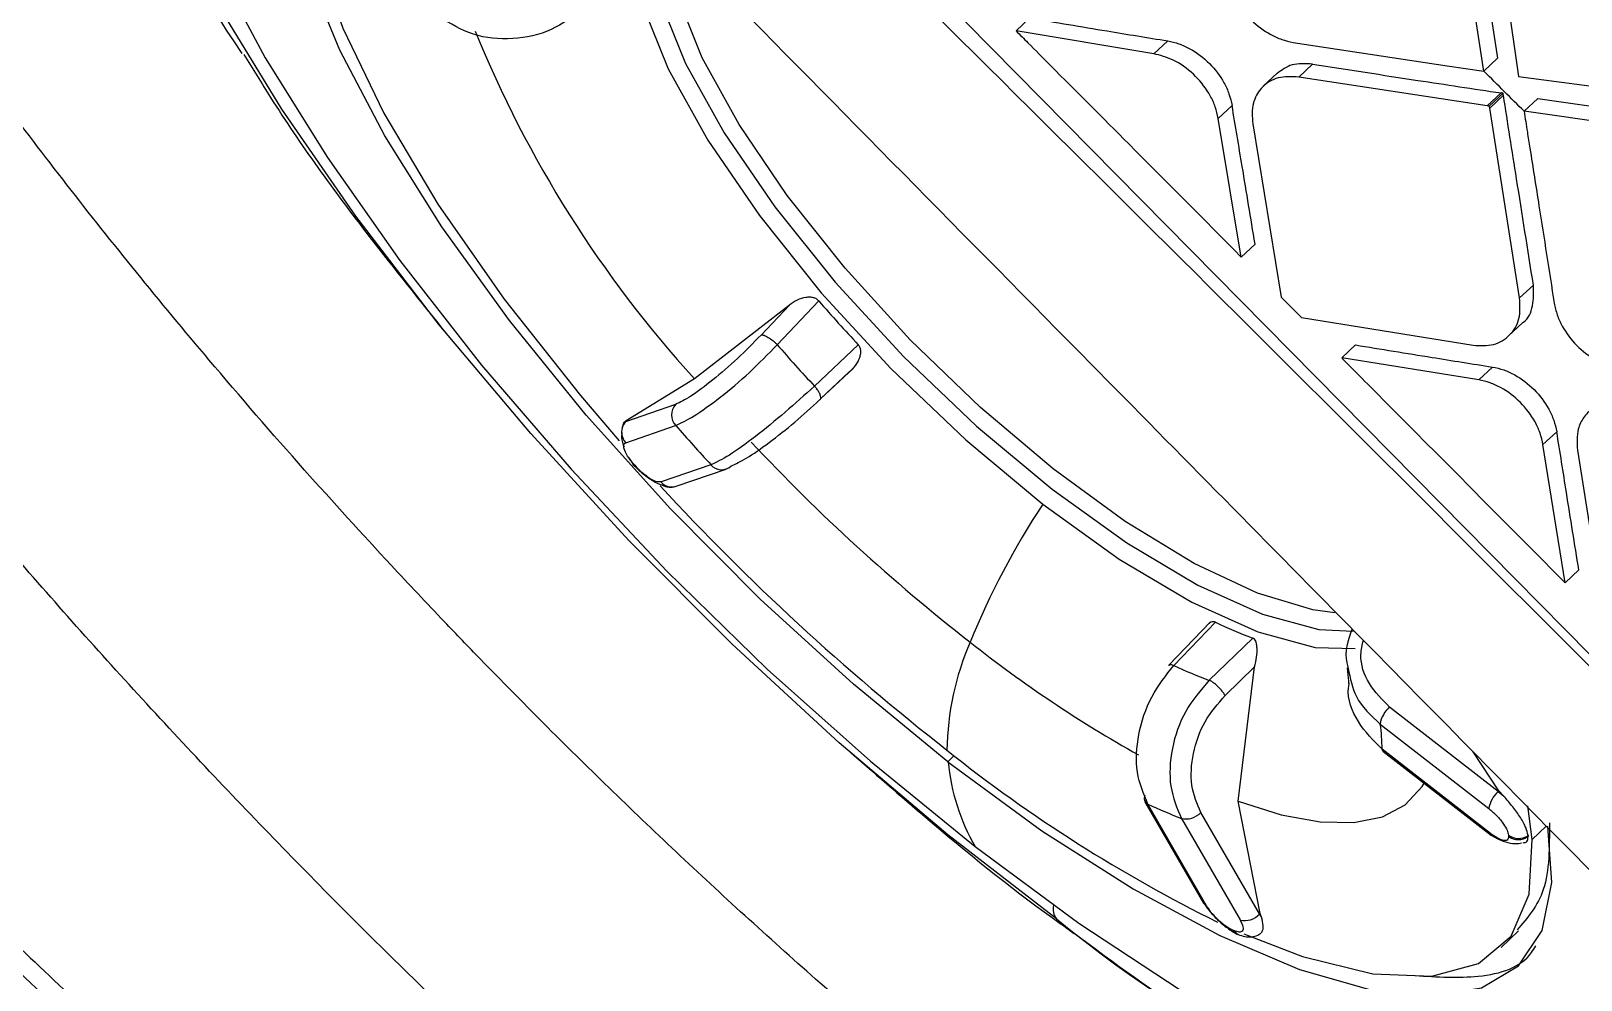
# Model space of a CAD drawing. Extents: x 0 to 84, y -21 to 126.
# Drawn here: x 67.279 to 68.481, y 64.119 to 64.855 of the extents above; entities that cross this region are included whole.
import ezdxf

# ---------------------------------------------------------------- set-up
doc = ezdxf.new("R2010")
doc.units = 0
doc.header["$MEASUREMENT"] = 0
doc.layers.add('1', color=4, linetype='Continuous')

# ---------------------------------------------------------------- blocks, each defined once
blk = doc.blocks.new('PRODIGY')
at = {"layer": '1', "color": 3, "linetype": 'Continuous', "lineweight": 25}
for p, q in [((69.4927, 63.3521), (67.4505, 65.4224)), ((68.393, 64.9824), (68.4162, 64.8334)), ((68.4056, 64.8234), (68.3824, 64.9724)), ((68.4109, 64.9689), (68.4325, 64.8194)), ((68.0429, 64.8546), (68.0536, 64.8647)), ((68.1497, 64.8369), (68.0429, 64.8546)), ((68.1497, 64.8369), (68.1604, 64.8469)), ((68.2577, 64.8458), (68.3771, 64.8276)), ((68.2621, 64.8189), (68.2727, 64.8289)), ((68.3771, 64.8276), (68.4056, 64.8234)), ((68.4056, 64.8234), (68.4162, 64.8334)), ((68.2452, 64.8218), (68.2345, 64.8117)), ((68.4082, 64.7966), (68.2621, 64.8189)), ((68.4325, 64.8194), (68.5821, 64.7997)), ((68.4082, 64.7966), (68.4189, 64.8066)), ((68.4098, 64.7963), (68.4205, 64.8063)), ((68.4101, 64.7947), (68.4207, 64.8048)), ((68.4368, 64.7923), (68.4474, 64.8023)), ((68.4474, 64.8023), (68.5965, 64.781)), ((68.2103, 64.7968), (68.1996, 64.7868)), ((68.4333, 64.6476), (68.4101, 64.7947)), ((68.5859, 64.7711), (68.4368, 64.7923)), ((68.2174, 64.6793), (68.1996, 64.7868)), ((68.2263, 64.7825), (68.2484, 64.6482)), ((68.2174, 64.6793), (68.2281, 64.6894)), ((68.4333, 64.6476), (68.444, 64.6576)), ((67.8898, 64.6453), (67.8576, 64.6113)), ((68.2484, 64.6482), (68.2642, 64.6323)), ((67.867, 64.6419), (67.7934, 64.5848)), ((67.867, 64.6419), (67.8451, 64.6188)), ((68.2642, 64.6323), (68.3972, 64.6109)), ((68.4248, 64.6181), (68.4355, 64.6282)), ((67.8865, 64.5792), (67.9203, 64.6113)), ((68.2953, 64.6011), (68.3059, 64.6111)), ((68.4016, 64.584), (68.2953, 64.6011)), ((67.7934, 64.5848), (67.7405, 64.5522)), ((67.8912, 64.5692), (67.9166, 64.5932)), ((67.8912, 64.5692), (67.9134, 64.5902)), ((68.4122, 64.594), (68.4016, 64.584)), ((67.7787, 64.565), (67.74, 64.5516)), ((67.7384, 64.5505), (67.7371, 64.5463)), ((67.7405, 64.5522), (67.7384, 64.5505)), ((67.7384, 64.5505), (67.74, 64.5516)), ((67.74, 64.5516), (67.7405, 64.5522)), ((67.7402, 64.5353), (67.7788, 64.5486)), ((68.4514, 64.5338), (68.4621, 64.5438)), ((68.4685, 64.4267), (68.4514, 64.5338)), ((68.4781, 64.5296), (68.4994, 64.3955)), ((67.7426, 64.5235), (67.7455, 64.5189)), ((67.7456, 64.5185), (67.7469, 64.517)), ((67.7478, 64.517), (67.7465, 64.5185)), ((67.8062, 64.5182), (67.7675, 64.5049)), ((67.7793, 64.5016), (67.8179, 64.5149)), ((68.4685, 64.4267), (68.4792, 64.4367)), ((68.1937, 64.3963), (68.1611, 64.3624)), ((68.1974, 64.396), (68.1652, 64.3626)), ((68.1926, 64.3511), (68.2263, 64.3838)), ((68.2049, 64.3393), (68.2278, 64.3615)), ((68.215, 64.2572), (68.2278, 64.3615)), ((68.4166, 64.2649), (68.3325, 64.3303)), ((68.3252, 64.317), (68.4094, 64.2516)), ((68.4108, 64.2322), (68.3266, 64.2976)), ((68.3273, 64.2962), (68.4115, 64.2308)), ((68.4172, 64.2654), (68.3973, 64.2956)), ((67.99, 64.2878), (67.9947, 64.2926)), ((68.4172, 64.2654), (68.4166, 64.2649)), ((68.4166, 64.2649), (68.4211, 64.2611)), ((68.4211, 64.2611), (68.4172, 64.2654)), ((68.1427, 64.2569), (68.1882, 64.1782)), ((68.1906, 64.1762), (68.1451, 64.2549)), ((68.2316, 64.1698), (68.1861, 64.2485)), ((68.2321, 64.1703), (68.215, 64.2572)), ((68.4431, 64.2276), (68.4396, 64.2538)), ((68.171, 64.2439), (68.2165, 64.1652)), ((68.4431, 64.2276), (68.4539, 64.238)), ((68.4247, 64.231), (68.4248, 64.2301)), ((68.4398, 64.2308), (68.4398, 64.2298)), ((68.2321, 64.1703), (68.2316, 64.1698)), ((68.2316, 64.1698), (68.2336, 64.1657)), ((68.2336, 64.1657), (68.2321, 64.1703)), ((68.2121, 64.1568), (68.2108, 64.1573)), ((68.2141, 64.1543), (68.2154, 64.1538)), ((68.4189, 64.1438), (68.4323, 64.1567))]:
    blk.add_line(p, q, dxfattribs=at)
at = {"layer": '1', "color": 3, "linetype": 'Continuous', "lineweight": 25, "flags": 128}
for points in [[(67.3624, 65.1129), (67.3631, 65.0935), (67.3722, 65.0384), (67.3917, 64.976), (67.4213, 64.9074), (67.4605, 64.8338), (67.5087, 64.7564), (67.5649, 64.6765), (67.6283, 64.5955), (67.6977, 64.5148), (67.772, 64.4358), (67.8498, 64.3598), (67.93, 64.2882), (68.011, 64.2221)], [(67.99, 64.2878), (67.9166, 64.3481), (67.8443, 64.414), (67.7747, 64.484), (67.7094, 64.5566), (67.6499, 64.63), (67.5974, 64.7028), (67.5533, 64.7732), (67.5183, 64.8396), (67.4934, 64.9007), (67.4791, 64.955), (67.4756, 65.0014), (67.4831, 65.0387), (67.5015, 65.0662), (67.5302, 65.0832), (67.5687, 65.0893), (67.6161, 65.0845), (67.6225, 65.0832)], [(68.0742, 64.166), (67.9898, 64.2312), (67.9056, 64.3026), (67.8227, 64.379), (67.7426, 64.4594), (67.6664, 64.5424), (67.5955, 64.6267), (67.5308, 64.711), (67.4735, 64.794), (67.4244, 64.8743), (67.3843, 64.9507), (67.3539, 65.022), (67.3341, 65.0846)], [(67.4904, 64.9677), (67.4998, 64.9161), (67.5207, 64.8567), (67.5525, 64.7909), (67.5945, 64.7203), (67.6458, 64.6467), (67.7049, 64.5719), (67.735, 64.5368)], [(67.7444, 64.9168), (67.753, 64.8747), (67.7731, 64.8252), (67.8037, 64.77), (67.8438, 64.7114), (67.8917, 64.6516), (67.9458, 64.5929), (68.0038, 64.5375), (68.0635, 64.4876)], [(67.7584, 64.9192), (67.7669, 64.8781), (67.7865, 64.8295), (67.8165, 64.7756), (67.8557, 64.7182), (67.9026, 64.6597), (67.9555, 64.6022), (68.0122, 64.548), (68.0707, 64.4992), (68.1286, 64.4576), (68.1837, 64.4249), (68.234, 64.4022), (68.2775, 64.3905), (68.3043, 64.3892)], [(68.29, 64.4034), (68.2729, 64.4057), (68.2301, 64.4185), (68.1809, 64.4416), (68.1274, 64.4742), (68.0715, 64.515), (68.0152, 64.5626), (67.9608, 64.6151), (67.9102, 64.6706), (67.8654, 64.7269), (67.828, 64.7821), (67.7994, 64.8339), (67.7807, 64.8805), (67.7726, 64.9201)], [(67.7455, 64.5189), (67.7455, 64.5189), (67.7456, 64.5185), (67.7459, 64.5184), (67.7465, 64.5185)], [(67.7478, 64.517), (67.7472, 64.5169), (67.7469, 64.517)], [(68.0635, 64.4876), (68.1227, 64.4451), (68.179, 64.4117), (68.2304, 64.3885), (68.2748, 64.3765), (68.3058, 64.3756)], [(68.3273, 64.2962), (68.3269, 64.2967), (68.3266, 64.2976)], [(67.99, 64.2878), (68.0629, 64.2344), (68.1337, 64.1892), (68.2007, 64.153), (68.2626, 64.1268), (68.3178, 64.1111), (68.3652, 64.1063), (68.4037, 64.1125), (68.4324, 64.1295), (68.4508, 64.157), (68.4583, 64.1943), (68.4553, 64.2378)], [(68.215, 64.2572), (68.2484, 64.2468), (68.2785, 64.2413), (68.3048, 64.2407), (68.3269, 64.2451), (68.3446, 64.2544), (68.3577, 64.2686), (68.3593, 64.2713)], [(68.2193, 64.1543), (68.2649, 64.1368), (68.3194, 64.1233), (68.3653, 64.1215), (68.4014, 64.1314), (68.4267, 64.1527), (68.4408, 64.1851), (68.4431, 64.2276)], [(68.011, 64.2221), (68.0915, 64.1627), (68.1701, 64.111), (68.2456, 64.0679), (68.3165, 64.0341), (68.3817, 64.0102), (68.44, 63.9966), (68.4585, 63.9943)]]:
    blk.add_lwpolyline(points, dxfattribs=at)
at = {"layer": '1', "color": 3, "linetype": 'Continuous', "lineweight": 25}
for centre, radius, start, end in [((68.3164, 65.4298), 1.056, 195.2152, 214.1413), ((68.4676, 65.1983), 0.9116, 202.1542, 222.3031), ((68.8042, 65.4374), 1.2098, 220.9031, 223.0656), ((68.7753, 65.4081), 1.2154, 220.9645, 222.9997), ((67.7878, 64.5569), 0.0122, 138.2538, 222.6503), ((67.7491, 64.5435), 0.0122, 138.2273, 222.6768), ((68.8681, 65.5012), 1.447, 221.1698, 222.7909), ((68.9268, 65.5571), 1.4933, 223.1535, 231.9842), ((67.8144, 64.5251), 0.0108, 220.1295, 312.5028), ((69.1549, 65.7861), 1.8912, 222.7747, 231.947), ((67.7759, 64.512), 0.011, 220.7666, 287.9974), ((68.5694, 64.153), 0.6065, 146.5143, 157.955), ((68.3662, 64.754), 0.3958, 244.7533, 249.3033), ((68.2045, 64.2944), 0.2153, 156.3843, 179.3289), ((68.6254, 65.1629), 0.9971, 231.6791, 240.7134), ((68.3334, 64.7215), 0.3964, 244.8854, 249.1808), ((68.3475, 64.3134), 0.0227, 131.7556, 170.6424), ((68.171, 64.2958), 0.1557, 0.6633, 7.8411), ((68.7164, 65.2094), 1.1669, 231.447, 243.6766), ((68.153, 64.3036), 0.1637, 185.5368, 209.8656), ((68.1471, 64.2595), 0.00501, 152.1082, 245.7281), ((68.4318, 64.2479), 0.0227, 131.7841, 170.6139), ((68.3418, 64.6829), 0.471, 245.3126, 248.7401), ((68.1746, 64.2591), 0.0156, 256.4002, 317.1487), ((68.4125, 64.2321), 0.00164, 176.0004, 260.1563), ((68.4324, 64.2414), 0.013, 233.4119, 304.6636), ((68.4325, 64.2405), 0.013, 233.4119, 304.6636), ((68.0848, 64.174), 0.0133, 168.6962, 216.828), ((68.1922, 64.1806), 0.00466, 210.6427, 248.9362), ((68.7612, 65.0103), 1.0885, 230.8613, 254.778), ((68.1698, 64.2661), 0.1384, 226.2831, 233.6136), ((68.2202, 64.1803), 0.0156, 256.3877, 317.1662), ((68.2169, 64.1606), 0.00692, 208.9735, 246.3037), ((68.218, 64.16), 0.00673, 208.516, 255.7821)]:
    blk.add_arc(centre, radius, start, end, dxfattribs=at)
for points, knots in [([(69.4918, 63.35), (69.0704, 63.7759), (68.4224, 64.4307), (67.2416, 65.5974), (66.4842, 66.3399), (65.9567, 66.857)], [0, 0, 0, 0, 0.360925, 0.55487, 1, 1, 1, 1]), ([(65.9062, 66.8263), (66.0398, 66.6902), (66.3114, 66.4135), (66.7112, 66.0071), (67.0952, 65.617), (67.4487, 65.2582), (67.7716, 64.9305), (68.0462, 64.6519), (68.2761, 64.4186), (68.4654, 64.2264), (68.6359, 64.0533), (68.7883, 63.8985), (68.9326, 63.7518), (69.0977, 63.5839), (69.2992, 63.3791), (69.5434, 63.1306), (69.8182, 62.8509), (70.1236, 62.5399), (70.4595, 62.1977), (70.8181, 61.8321), (71.1983, 61.4444), (71.5992, 61.0358), (72.0275, 60.5996), (72.4687, 60.1506), (72.7675, 59.8472), (72.9142, 59.6983)], [0, 0, 0, 0, 0.057228, 0.116342, 0.171086, 0.221472, 0.267495, 0.309155, 0.33883, 0.365816, 0.390114, 0.411724, 0.431001, 0.451886, 0.482371, 0.517227, 0.556456, 0.600057, 0.648032, 0.700383, 0.753757, 0.811031, 0.872192, 0.937257, 1, 1, 1, 1]), ([(69.192, 63.2986), (69.1896, 63.2968), (69.1847, 63.2932), (69.177, 63.2882), (69.1691, 63.2834), (69.1608, 63.279), (69.1523, 63.2749), (69.1435, 63.2711), (69.1345, 63.2676), (69.1251, 63.2644), (69.1155, 63.2615), (69.1056, 63.2589), (69.0954, 63.2567), (69.0663, 63.2512), (69.0141, 63.2473), (68.9303, 63.2547), (68.8357, 63.2753), (68.7298, 63.3098), (68.6151, 63.3577), (68.4924, 63.4192), (68.3639, 63.4929), (68.2318, 63.5778), (68.0977, 63.6724), (67.9647, 63.7743), (67.8334, 63.8827), (67.7074, 63.994), (67.5859, 64.1084), (67.4698, 64.2245), (67.3576, 64.3436), (67.2482, 64.4671), (67.1429, 64.5942), (67.0417, 64.7253), (66.948, 64.857), (66.8626, 64.9885), (66.7879, 65.1167), (66.725, 65.2402), (66.675, 65.3567), (66.6389, 65.4642), (66.6165, 65.5618), (66.608, 65.6476), (66.6125, 65.7219), (66.6254, 65.7692), (66.6382, 65.7976), (66.6458, 65.8117), (66.6542, 65.825), (66.6636, 65.8374), (66.6738, 65.8489), (66.6849, 65.8597), (66.693, 65.8661), (66.697, 65.8693)], [0, 0, 0, 0, 0.004866, 0.009726, 0.014582, 0.019434, 0.024284, 0.029133, 0.033982, 0.038832, 0.043684, 0.04854, 0.0534, 0.058266, 0.089137, 0.120009, 0.152167, 0.184325, 0.217168, 0.25001, 0.282852, 0.315695, 0.347853, 0.380012, 0.410883, 0.441755, 0.470877, 0.500001, 0.529123, 0.558247, 0.589118, 0.61999, 0.652148, 0.684306, 0.717148, 0.749991, 0.782833, 0.815676, 0.847834, 0.879992, 0.910864, 0.941735, 0.950073, 0.958397, 0.966712, 0.975024, 0.983339, 0.991662, 1, 1, 1, 1]), ([(69.1305, 63.5587), (69.1304, 63.5586), (69.1302, 63.5585), (69.1296, 63.558), (69.1271, 63.5562), (69.1174, 63.5494), (69.0972, 63.5378), (69.0684, 63.527), (69.0371, 63.52), (69.0072, 63.5163), (68.9747, 63.5153), (68.9407, 63.517), (68.9082, 63.5208), (68.8587, 63.5293), (68.7936, 63.546), (68.7046, 63.5775), (68.6168, 63.6154), (68.5174, 63.6653), (68.4088, 63.7275), (68.3037, 63.7951), (68.207, 63.8625), (68.1241, 63.9238), (68.0522, 63.9802), (67.9934, 64.0282), (67.9423, 64.0712), (67.8875, 64.1189), (67.8327, 64.1681), (67.7793, 64.2177), (67.7271, 64.2675), (67.6765, 64.3173), (67.6342, 64.3603), (67.5948, 64.4012), (67.549, 64.4499), (67.4874, 64.5176), (67.4215, 64.5936), (67.3603, 64.6675), (67.3064, 64.7353), (67.2555, 64.8023), (67.2087, 64.8667), (67.167, 64.927), (67.1308, 64.9818), (67.0923, 65.0429), (67.0524, 65.1104), (67.0123, 65.1838), (66.9767, 65.2556), (66.9462, 65.3246), (66.9214, 65.3898), (66.9019, 65.4514), (66.8878, 65.5091), (66.8792, 65.5624), (66.8759, 65.6066), (66.8767, 65.6453), (66.881, 65.6808), (66.8899, 65.716), (66.9024, 65.7445), (66.9165, 65.7671), (66.9261, 65.7781), (66.9311, 65.7837)], [0, 0, 0, 0, 0.000051, 0.000453, 0.001569, 0.005808, 0.022488, 0.044174, 0.059392, 0.074771, 0.090366, 0.106171, 0.120632, 0.131829, 0.166582, 0.194581, 0.225003, 0.252909, 0.287553, 0.322136, 0.34369, 0.369583, 0.391585, 0.403666, 0.418641, 0.434269, 0.449685, 0.464876, 0.479832, 0.494542, 0.508997, 0.517321, 0.529853, 0.550701, 0.574614, 0.593542, 0.612407, 0.631166, 0.649576, 0.666661, 0.682359, 0.696622, 0.719741, 0.742053, 0.763498, 0.787248, 0.809542, 0.830343, 0.853725, 0.875552, 0.895818, 0.912412, 0.930787, 0.950835, 0.972423, 0.985837, 1, 1, 1, 1]), ([(65.7245, 64.8968), (65.7269, 64.8985), (65.7317, 64.9021), (65.7392, 64.907), (65.747, 64.9116), (65.7551, 64.916), (65.7635, 64.92), (65.7783, 64.9264), (65.8004, 64.934), (65.8427, 64.9435), (65.9026, 64.948), (65.9861, 64.9407), (66.0808, 64.92), (66.1865, 64.8855), (66.3014, 64.8375), (66.4241, 64.7763), (66.5528, 64.7022), (66.6851, 64.6172), (66.819, 64.5228), (66.9525, 64.4205), (67.0836, 64.3122), (67.2096, 64.2009), (67.3306, 64.087), (67.4466, 63.971), (67.5588, 63.8518), (67.6683, 63.7281), (67.7737, 63.601), (67.8747, 63.4702), (67.9682, 63.3388), (68.0534, 63.2074), (68.1284, 63.0788), (68.1916, 62.9551), (68.2413, 62.8387), (68.2774, 62.7312), (68.3, 62.6335), (68.3072, 62.5614), (68.3062, 62.5097), (68.3023, 62.4743), (68.2954, 62.4419), (68.2869, 62.4168), (68.2784, 62.3978), (68.2708, 62.3836), (68.2623, 62.3704), (68.253, 62.358), (68.2427, 62.3465), (68.2317, 62.3357), (68.2235, 62.3293), (68.2195, 62.3261)], [0, 0, 0, 0, 0.004758, 0.009523, 0.014296, 0.019078, 0.023871, 0.028675, 0.043481, 0.058307, 0.089245, 0.120005, 0.151921, 0.184337, 0.217081, 0.25, 0.282917, 0.315666, 0.34796, 0.379994, 0.411244, 0.441736, 0.470846, 0.499978, 0.529044, 0.558277, 0.589211, 0.619978, 0.651891, 0.684309, 0.717054, 0.749973, 0.78289, 0.815639, 0.847925, 0.879968, 0.895588, 0.911233, 0.926501, 0.941732, 0.950068, 0.95839, 0.966705, 0.975018, 0.983334, 0.991659, 1, 1, 1, 1]), ([(68.2195, 62.3261), (68.2171, 62.3243), (68.2123, 62.3208), (68.2048, 62.3159), (68.197, 62.3112), (68.1889, 62.3069), (68.1805, 62.3028), (68.1657, 62.2964), (68.1436, 62.2888), (68.1013, 62.2793), (68.0414, 62.2749), (67.9579, 62.2821), (67.8632, 62.3029), (67.7575, 62.3374), (67.6426, 62.3853), (67.5199, 62.4466), (67.3912, 62.5206), (67.2589, 62.6056), (67.125, 62.7), (66.9915, 62.8023), (66.8604, 62.9106), (66.7344, 63.022), (66.6134, 63.1358), (66.4974, 63.2518), (66.3852, 63.371), (66.2757, 63.4947), (66.1703, 63.6218), (66.0693, 63.7526), (65.9758, 63.8841), (65.8906, 64.0155), (65.8156, 64.144), (65.7524, 64.2677), (65.711, 64.3648), (65.6845, 64.4382), (65.6628, 64.5081), (65.644, 64.5893), (65.6354, 64.6751), (65.6401, 64.7491), (65.653, 64.7964), (65.6658, 64.825), (65.6734, 64.8391), (65.6818, 64.8524), (65.6912, 64.8649), (65.7014, 64.8764), (65.7124, 64.8872), (65.7205, 64.8936), (65.7245, 64.8968)], [0, 0, 0, 0, 0.004758, 0.009523, 0.014296, 0.019078, 0.023871, 0.028675, 0.043482, 0.058308, 0.089246, 0.120007, 0.151923, 0.18434, 0.217084, 0.250004, 0.282921, 0.31567, 0.347965, 0.38, 0.41125, 0.441743, 0.470853, 0.499986, 0.529052, 0.558285, 0.58922, 0.619987, 0.651901, 0.684318, 0.717064, 0.749983, 0.782902, 0.799267, 0.815661, 0.847968, 0.879989, 0.910766, 0.941693, 0.950075, 0.95843, 0.966763, 0.975081, 0.98339, 0.991694, 1, 1, 1, 1]), ([(68.2076, 64.8957), (68.2083, 64.8927), (68.2096, 64.8868), (68.2149, 64.8755), (68.2246, 64.8625), (68.2376, 64.8529), (68.2489, 64.8477), (68.2547, 64.8464), (68.2577, 64.8458)], [0, 0, 0, 0, 0.13273, 0.260492, 0.500398, 0.742942, 0.869752, 1, 1, 1, 1]), ([(66.0341, 64.8588), (66.0365, 64.8599), (66.0409, 64.8621), (66.0865, 64.863), (66.1372, 64.8552), (66.1961, 64.8407), (66.2682, 64.8169), (66.3567, 64.7802), (66.4563, 64.7312), (66.5558, 64.6754), (66.6479, 64.6184), (66.7377, 64.5589), (66.8348, 64.4901), (66.954, 64.3995), (67.0885, 64.2892), (67.2311, 64.1623), (67.3673, 64.0319), (67.4981, 63.8972), (67.6246, 63.7571), (67.7465, 63.611), (67.8579, 63.4654), (67.9534, 63.328), (68.0264, 63.2117), (68.0845, 63.1089), (68.1316, 63.0157), (68.1706, 62.9255), (68.1982, 62.8466), (68.2148, 62.7822), (68.2219, 62.7368), (68.2236, 62.7031), (68.2221, 62.6831), (68.2207, 62.6781), (68.22, 62.6753)], [0, 0, 0, 0, 0.04085, 0.076524, 0.106095, 0.131544, 0.161693, 0.196223, 0.230539, 0.263338, 0.290911, 0.3151, 0.343384, 0.375282, 0.417105, 0.457477, 0.497167, 0.535939, 0.575683, 0.617296, 0.659914, 0.699827, 0.737551, 0.76573, 0.797266, 0.831619, 0.864013, 0.893844, 0.923115, 0.943392, 0.968949, 1, 1, 1, 1]), ([(67.7069, 64.872), (67.6991, 64.866), (67.6835, 64.8539), (67.6525, 64.8471), (67.621, 64.85), (67.6041, 64.8603), (67.5956, 64.8655)], [0, 0, 0, 0, 0.24997, 0.499966, 0.749974, 1, 1, 1, 1]), ([(68.0536, 64.8647), (68.0735, 64.8613), (68.109, 64.8553), (68.1447, 64.8495), (68.1604, 64.8469)], [0, 0, 0, 0, 0.559996, 1, 1, 1, 1]), ([(68.0429, 64.8546), (68.0459, 64.8516), (68.0548, 64.8426), (68.0839, 64.8134), (68.1391, 64.7581), (68.1884, 64.7086), (68.2174, 64.6793)], [0, 0, 0, 0, 0.051972, 0.152622, 0.500005, 1, 1, 1, 1]), ([(67.444, 64.8364), (67.4508, 64.8253), (67.48, 64.7774), (67.5324, 64.705), (67.5809, 64.6449), (67.6011, 64.6198)], [0, 0, 0, 0, 0.150109, 0.645947, 1, 1, 1, 1]), ([(68.1996, 64.7868), (68.199, 64.7898), (68.1977, 64.7956), (68.1924, 64.807), (68.1825, 64.8201), (68.1675, 64.8316), (68.1556, 64.8356), (68.1503, 64.8367), (68.1497, 64.8369)], [0, 0, 0, 0, 0.131792, 0.259291, 0.500721, 0.750136, 0.973881, 1, 1, 1, 1]), ([(68.1604, 64.8469), (68.1633, 64.8463), (68.169, 64.845), (68.1803, 64.8398), (68.1933, 64.8301), (68.2031, 64.8171), (68.2083, 64.8057), (68.2096, 64.7998), (68.2103, 64.7968)], [0, 0, 0, 0, 0.129036, 0.255401, 0.499578, 0.74083, 0.868278, 1, 1, 1, 1]), ([(68.1579, 62.5861), (68.1557, 62.5845), (68.1512, 62.5811), (68.144, 62.5765), (68.1365, 62.5721), (68.1287, 62.568), (68.1206, 62.5642), (68.1121, 62.5607), (68.1032, 62.5575), (68.0941, 62.5546), (68.0845, 62.552), (68.0747, 62.5497), (68.0644, 62.5478), (68.0539, 62.5462), (68.0429, 62.5449), (68.0317, 62.544), (68.0201, 62.5434), (68.0081, 62.5432), (67.9958, 62.5433), (67.9831, 62.5438), (67.9701, 62.5447), (67.9568, 62.546), (67.9431, 62.5476), (67.9235, 62.5504), (67.8972, 62.5551), (67.8703, 62.5612), (67.8415, 62.5687), (67.8056, 62.5792), (67.7336, 62.604), (67.6455, 62.642), (67.5377, 62.697), (67.4348, 62.7559), (67.3091, 62.8366), (67.1918, 62.9205), (67.0754, 63.0108), (66.9714, 63.0964), (66.8262, 63.2248), (66.6526, 63.3932), (66.4564, 63.608), (66.2758, 63.834), (66.1188, 64.064), (66.0188, 64.2476), (65.9606, 64.3829), (65.9261, 64.4855), (65.9083, 64.5696), (65.9037, 64.6276), (65.9039, 64.6668), (65.9068, 64.6973), (65.9133, 64.7286), (65.9209, 64.7515), (65.9295, 64.7703), (65.9377, 64.7846), (65.9468, 64.7978), (65.9568, 64.8098), (65.9677, 64.8208), (65.9758, 64.8272), (65.9798, 64.8304)], [0, 0, 0, 0, 0.0051375, 0.0103087, 0.0155134, 0.0207511, 0.0260214, 0.0313239, 0.0366582, 0.0420237, 0.0474201, 0.0528467, 0.0583031, 0.0637887, 0.0693029, 0.074845, 0.0804145, 0.0860107, 0.091633, 0.0972805, 0.1029526, 0.1086486, 0.1143677, 0.1201091, 0.1327852, 0.145556, 0.1508573, 0.1648844, 0.1844295, 0.225527, 0.2501353, 0.2830718, 0.315828, 0.3568541, 0.3801338, 0.4114259, 0.4419267, 0.5001539, 0.5583431, 0.6200655, 0.6842823, 0.749906, 0.7828429, 0.8155991, 0.8568714, 0.8799032, 0.8907475, 0.9112043, 0.9252886, 0.9417147, 0.9516926, 0.9615689, 0.9713405, 0.9810046, 0.9905586, 1, 1, 1, 1]), ([(68.2727, 64.8289), (68.2671, 64.8293), (68.2563, 64.8299), (68.2489, 64.8243), (68.2453, 64.8216)], [0, 0, 0, 0, 0.518085, 1, 1, 1, 1]), ([(68.2727, 64.8289), (68.2999, 64.8247), (68.3485, 64.8171), (68.3974, 64.8098), (68.4189, 64.8066)], [0, 0, 0, 0, 0.560007, 1, 1, 1, 1]), ([(68.2621, 64.8189), (68.2565, 64.8191), (68.2455, 64.8196), (68.2334, 64.8122), (68.2284, 64.8039), (68.2255, 64.7944), (68.2259, 64.7881), (68.2263, 64.7825)], [0, 0, 0, 0, 0.249433, 0.499335, 0.719118, 0.749999, 1, 1, 1, 1]), ([(68.4368, 64.7923), (68.4317, 64.7974), (68.4213, 64.8077), (68.411, 64.8181), (68.4056, 64.8234)], [0, 0, 0, 0, 0.486181, 1, 1, 1, 1]), ([(68.4205, 64.8063), (68.4202, 64.8064), (68.4196, 64.8065), (68.4191, 64.8065), (68.4189, 64.8066)], [0, 0, 0, 0, 0.559578, 1, 1, 1, 1]), ([(68.4207, 64.8048), (68.4207, 64.8051), (68.4206, 64.8056), (68.4205, 64.8061), (68.4205, 64.8063)], [0, 0, 0, 0, 0.559931, 1, 1, 1, 1]), ([(68.444, 64.6576), (68.4396, 64.6851), (68.4319, 64.7341), (68.4241, 64.7832), (68.4207, 64.8048)], [0, 0, 0, 0, 0.5600067, 1, 1, 1, 1]), ([(68.2281, 64.6894), (68.2248, 64.7094), (68.2189, 64.7453), (68.2129, 64.7811), (68.2103, 64.7968)], [0, 0, 0, 0, 0.5600023, 1, 1, 1, 1]), ([(68.4098, 64.7963), (68.4095, 64.7964), (68.409, 64.7965), (68.4085, 64.7965), (68.4082, 64.7966)], [0, 0, 0, 0, 0.559515, 1, 1, 1, 1]), ([(68.4101, 64.7947), (68.41, 64.795), (68.4099, 64.7956), (68.4099, 64.7961), (68.4098, 64.7963)], [0, 0, 0, 0, 0.560095, 1, 1, 1, 1]), ([(68.4368, 64.7923), (68.4376, 64.787), (68.4391, 64.7774), (68.4406, 64.7678), (68.4413, 64.7636)], [0, 0, 0, 0, 0.559992, 1, 1, 1, 1]), ([(68.4413, 64.7636), (68.4436, 64.7488), (68.4499, 64.7087), (68.4562, 64.6687), (68.4601, 64.6435)], [0, 0, 0, 0, 0.370323, 1, 1, 1, 1]), ([(68.4354, 64.6284), (68.4357, 64.6285), (68.4401, 64.631), (68.4444, 64.6412), (68.4441, 64.6521), (68.444, 64.6576)], [0, 0, 0, 0, 0.033539, 0.516177, 1, 1, 1, 1]), ([(67.8898, 64.6453), (67.8892, 64.6458), (67.888, 64.6469), (67.8856, 64.6479), (67.8828, 64.6482), (67.8784, 64.6478), (67.8727, 64.6461), (67.8689, 64.6433), (67.867, 64.6419)], [0, 0, 0, 0, 0.094195, 0.190433, 0.298261, 0.42452, 0.70161, 1, 1, 1, 1]), ([(68.3972, 64.6109), (68.4027, 64.6106), (68.4136, 64.6101), (68.4264, 64.618), (68.4342, 64.6309), (68.4336, 64.642), (68.4333, 64.6476)], [0, 0, 0, 0, 0.249989, 0.500002, 0.749985, 1, 1, 1, 1]), ([(68.4601, 64.6435), (68.4608, 64.6404), (68.4621, 64.6345), (68.4673, 64.6231), (68.477, 64.6101), (68.4899, 64.6004), (68.5013, 64.5953), (68.5071, 64.5941), (68.5101, 64.5934)], [0, 0, 0, 0, 0.132515, 0.260187, 0.500309, 0.742682, 0.869571, 1, 1, 1, 1]), ([(67.8451, 64.6188), (67.8391, 64.6127), (67.827, 64.6004), (67.8073, 64.5834), (67.7896, 64.5701), (67.7823, 64.5667), (67.7787, 64.565)], [0, 0, 0, 0, 0.249813, 0.500218, 0.750494, 1, 1, 1, 1]), ([(67.7788, 64.5486), (67.7831, 64.5506), (67.7918, 64.5546), (67.8129, 64.5698), (67.8363, 64.5895), (67.8505, 64.604), (67.8576, 64.6113)], [0, 0, 0, 0, 0.250028, 0.500046, 0.750024, 1, 1, 1, 1]), ([(67.8451, 64.6188), (67.8454, 64.6189), (67.8461, 64.619), (67.8478, 64.6185), (67.8505, 64.6172), (67.8536, 64.615), (67.856, 64.613), (67.857, 64.6119), (67.8576, 64.6113)], [0, 0, 0, 0, 0.124759, 0.249399, 0.499959, 0.750698, 0.8753, 1, 1, 1, 1]), ([(67.9134, 64.5902), (67.9152, 64.5918), (67.9187, 64.5949), (67.9213, 64.6001), (67.9224, 64.6042), (67.9225, 64.6069), (67.9218, 64.6094), (67.9208, 64.6107), (67.9203, 64.6113)], [0, 0, 0, 0, 0.298236, 0.575128, 0.701492, 0.8094, 0.905752, 1, 1, 1, 1]), ([(68.3059, 64.6111), (68.3257, 64.6079), (68.3611, 64.6021), (68.3966, 64.5965), (68.4122, 64.594)], [0, 0, 0, 0, 0.560005, 1, 1, 1, 1]), ([(68.2953, 64.6011), (68.2961, 64.6002), (68.2986, 64.5977), (68.3068, 64.5895), (68.3348, 64.5613), (68.3901, 64.5057), (68.4397, 64.4558), (68.4685, 64.4267)], [0, 0, 0, 0, 0.014825, 0.043267, 0.141023, 0.500002, 1, 1, 1, 1]), ([(68.4514, 64.5338), (68.4508, 64.5368), (68.4495, 64.5427), (68.4443, 64.5541), (68.4345, 64.5672), (68.4216, 64.5769), (68.4103, 64.5821), (68.4045, 64.5833), (68.4016, 64.584)], [0, 0, 0, 0, 0.13116, 0.258385, 0.500335, 0.744341, 0.870806, 1, 1, 1, 1]), ([(68.4122, 64.594), (68.4151, 64.5934), (68.4209, 64.5921), (68.4322, 64.5869), (68.4452, 64.5772), (68.4549, 64.5641), (68.4601, 64.5527), (68.4614, 64.5468), (68.4621, 64.5438)], [0, 0, 0, 0, 0.129125, 0.255563, 0.499533, 0.741226, 0.868577, 1, 1, 1, 1]), ([(67.8865, 64.5792), (67.879, 64.5724), (67.8639, 64.5588), (67.8402, 64.5395), (67.8191, 64.5242), (67.8105, 64.5202), (67.8062, 64.5182)], [0, 0, 0, 0, 0.2499728, 0.4999614, 0.7499599, 1, 1, 1, 1]), ([(67.8914, 64.5704), (67.8913, 64.571), (67.8911, 64.5721), (67.89, 64.5745), (67.8884, 64.5769), (67.8871, 64.5785), (67.8865, 64.5792)], [0, 0, 0, 0, 0.259392, 0.518961, 0.768354, 1, 1, 1, 1]), ([(67.8217, 64.5172), (67.8254, 64.5189), (67.8327, 64.5222), (67.8509, 64.5349), (67.8714, 64.5511), (67.8841, 64.5627), (67.8904, 64.5685)], [0, 0, 0, 0, 0.249781, 0.500155, 0.75047, 1, 1, 1, 1]), ([(67.8904, 64.5685), (67.8907, 64.5686), (67.8914, 64.569), (67.8914, 64.5699), (67.8914, 64.5704)], [0, 0, 0, 0, 0.481345, 1, 1, 1, 1]), ([(68.5143, 64.5664), (68.5088, 64.5666), (68.4977, 64.567), (68.4864, 64.5601), (68.481, 64.5521), (68.4775, 64.5428), (68.4778, 64.5352), (68.4781, 64.5296)], [0, 0, 0, 0, 0.249365, 0.499115, 0.663164, 0.750111, 1, 1, 1, 1]), ([(67.7371, 64.5432), (67.737, 64.5425), (67.7366, 64.5398), (67.7372, 64.5357), (67.7385, 64.5324), (67.7388, 64.5319)], [0, 0, 0, 0, 0.215097, 0.866563, 1, 1, 1, 1]), ([(68.4792, 64.4367), (68.476, 64.4567), (68.4703, 64.4924), (68.4646, 64.5281), (68.4621, 64.5438)], [0, 0, 0, 0, 0.559999, 1, 1, 1, 1]), ([(67.7465, 64.5185), (67.7447, 64.5207), (67.7411, 64.525), (67.7386, 64.5304), (67.7383, 64.534), (67.7395, 64.5349), (67.7402, 64.5353)], [0, 0, 0, 0, 0.279675, 0.559213, 0.779589, 1, 1, 1, 1]), ([(67.7468, 64.5174), (67.748, 64.5162), (67.7505, 64.5137), (67.7559, 64.5092), (67.7631, 64.5043), (67.77, 64.5015), (67.7747, 64.5006), (67.7766, 64.501), (67.7775, 64.5011)], [0, 0, 0, 0, 0.120326, 0.240292, 0.482853, 0.733911, 0.864582, 1, 1, 1, 1]), ([(67.7675, 64.5049), (67.7663, 64.5048), (67.7638, 64.5047), (67.7581, 64.5078), (67.7525, 64.5121), (67.7494, 64.5154), (67.7478, 64.517)], [0, 0, 0, 0, 0.27948, 0.559001, 0.779423, 1, 1, 1, 1]), ([(68.1974, 64.396), (68.1969, 64.3962), (68.1958, 64.3966), (68.1939, 64.3961), (68.1927, 64.3953), (68.1921, 64.3949)], [0, 0, 0, 0, 0.322407, 0.6519933, 1, 1, 1, 1]), ([(68.2278, 64.3615), (68.2284, 64.364), (68.2296, 64.3688), (68.2298, 64.3748), (68.2294, 64.3789), (68.2288, 64.3813), (68.2278, 64.383), (68.2268, 64.3835), (68.2263, 64.3838)], [0, 0, 0, 0, 0.298296, 0.575112, 0.701469, 0.80944, 0.905745, 1, 1, 1, 1]), ([(68.3034, 64.3909), (68.3003, 64.382), (68.2967, 64.3716), (68.3, 64.3617), (68.3004, 64.3602)], [0, 0, 0, 0, 0.851479, 1, 1, 1, 1]), ([(68.3325, 64.3303), (68.3267, 64.336), (68.3152, 64.3475), (68.3087, 64.367), (68.3112, 64.3784), (68.3121, 64.3821)], [0, 0, 0, 0, 0.4027297, 0.806431, 1, 1, 1, 1]), ([(68.1451, 64.2549), (68.1417, 64.2629), (68.135, 64.2788), (68.1367, 64.3091), (68.1466, 64.3392), (68.159, 64.3548), (68.1652, 64.3626)], [0, 0, 0, 0, 0.2500325, 0.5000426, 0.7500229, 1, 1, 1, 1]), ([(68.1614, 64.3625), (68.1617, 64.3628), (68.1623, 64.3633), (68.1637, 64.3632), (68.1647, 64.3628), (68.1652, 64.3626)], [0, 0, 0, 0, 0.4485015, 0.7241129, 1, 1, 1, 1]), ([(68.2995, 64.3608), (68.2999, 64.357), (68.3005, 64.3522), (68.3005, 64.3492), (68.3005, 64.3486)], [0, 0, 0, 0, 0.7793, 1, 1, 1, 1]), ([(68.3004, 64.3602), (68.3019, 64.3526), (68.305, 64.336), (68.3181, 64.3237), (68.3252, 64.317)], [0, 0, 0, 0, 0.453743, 1, 1, 1, 1]), ([(68.1926, 64.3511), (68.186, 64.3434), (68.1728, 64.3281), (68.1626, 64.2981), (68.1609, 64.2679), (68.1676, 64.2519), (68.171, 64.2439)], [0, 0, 0, 0, 0.249983, 0.499962, 0.749979, 1, 1, 1, 1]), ([(68.2015, 64.3439), (68.2008, 64.3447), (68.1992, 64.3464), (68.1968, 64.3485), (68.1945, 64.3501), (68.1932, 64.3508), (68.1926, 64.3511)], [0, 0, 0, 0, 0.259327, 0.519021, 0.768411, 1, 1, 1, 1]), ([(68.2049, 64.3393), (68.2044, 64.3401), (68.2035, 64.3415), (68.2022, 64.3431), (68.2015, 64.3439)], [0, 0, 0, 0, 0.481256, 1, 1, 1, 1]), ([(68.3266, 64.2976), (68.32, 64.3043), (68.3067, 64.3178), (68.2991, 64.3375), (68.301, 64.3477), (68.3012, 64.349)], [0, 0, 0, 0, 0.467051, 0.934025, 1, 1, 1, 1]), ([(68.1861, 64.2485), (68.1832, 64.2552), (68.1775, 64.2688), (68.1792, 64.2944), (68.1881, 64.3198), (68.1993, 64.3328), (68.2049, 64.3393)], [0, 0, 0, 0, 0.249757, 0.500121, 0.750447, 1, 1, 1, 1]), ([(66.4566, 64.2857), (66.4595, 64.2879), (66.4679, 64.2943), (66.4871, 64.3018), (66.5195, 64.3056), (66.5612, 64.3022), (66.6117, 64.2905), (66.669, 64.2703), (66.7324, 64.2417), (66.8009, 64.2047), (66.8734, 64.1599), (66.9486, 64.1078), (67.0253, 64.0491), (67.1024, 63.9848), (67.1787, 63.9157), (67.2529, 63.843), (67.3241, 63.7676), (67.3912, 63.6907), (67.4531, 63.6135), (67.509, 63.5371), (67.558, 63.4626), (67.5994, 63.3914), (67.6327, 63.3246), (67.6574, 63.2634), (67.6734, 63.209), (67.6808, 63.1625), (67.6803, 63.1251), (67.6731, 63.0976), (67.6651, 63.084), (67.6592, 63.0784), (67.6584, 63.0776)], [0, 0, 0, 0, 0.019632, 0.056362, 0.091256, 0.128278, 0.16497, 0.201822, 0.239022, 0.276537, 0.314292, 0.352219, 0.390267, 0.428397, 0.466578, 0.504789, 0.54301, 0.581218, 0.619393, 0.657513, 0.695549, 0.733464, 0.77121, 0.808719, 0.845909, 0.882711, 0.919178, 0.955669, 0.99341, 1, 1, 1, 1]), ([(67.915, 64.2947), (67.936, 64.2764), (67.989, 64.23), (68.047, 64.1835), (68.0843, 64.1574), (68.0879, 64.1549)], [0, 0, 0, 0, 0.370667, 0.938852, 1, 1, 1, 1]), ([(68.4398, 64.2308), (68.4394, 64.2327), (68.4386, 64.2365), (68.4342, 64.2444), (68.4281, 64.2529), (68.4235, 64.2584), (68.4211, 64.2611)], [0, 0, 0, 0, 0.247564, 0.500837, 0.753679, 1, 1, 1, 1]), ([(68.4094, 64.2516), (68.4115, 64.2498), (68.4158, 64.2461), (68.4208, 64.2399), (68.4239, 64.2346), (68.4244, 64.2322), (68.4247, 64.231)], [0, 0, 0, 0, 0.279511, 0.559024, 0.7794, 1, 1, 1, 1]), ([(68.4564, 64.2405), (68.4564, 64.2218), (68.4565, 64.1867), (68.4394, 64.1668), (68.4313, 64.1575)], [0, 0, 0, 0, 0.530011, 1, 1, 1, 1]), ([(68.4248, 64.2301), (68.4246, 64.2289), (68.4242, 64.2266), (68.4205, 64.2266), (68.4159, 64.2286), (68.4125, 64.231), (68.4108, 64.2322)], [0, 0, 0, 0, 0.279648, 0.559183, 0.779529, 1, 1, 1, 1]), ([(68.412, 64.2306), (68.4142, 64.2293), (68.4187, 64.2266), (68.426, 64.2246), (68.4316, 64.2241), (68.434, 64.2249), (68.4347, 64.2251)], [0, 0, 0, 0, 0.284448, 0.581393, 0.88815, 1, 1, 1, 1]), ([(68.436, 64.2251), (68.4371, 64.2252), (68.4396, 64.2255), (68.4397, 64.2283), (68.4398, 64.2298)], [0, 0, 0, 0, 0.457258, 1, 1, 1, 1]), ([(68.1888, 64.1776), (68.1892, 64.177), (68.1904, 64.1751), (68.194, 64.1706), (68.1999, 64.1643), (68.2064, 64.159), (68.2108, 64.1561), (68.2124, 64.1553), (68.2129, 64.1551)], [0, 0, 0, 0, 0.079708, 0.223792, 0.507777, 0.793197, 0.938995, 1, 1, 1, 1]), ([(68.2108, 64.1573), (68.2089, 64.1583), (68.2049, 64.1604), (68.1988, 64.1658), (68.1937, 64.1713), (68.1916, 64.1746), (68.1906, 64.1762)], [0, 0, 0, 0, 0.279698, 0.559236, 0.77961, 1, 1, 1, 1]), ([(68.2165, 64.1652), (68.2174, 64.1633), (68.2193, 64.1595), (68.2186, 64.1564), (68.2161, 64.1554), (68.2134, 64.1563), (68.2121, 64.1568)], [0, 0, 0, 0, 0.2794787, 0.5590094, 0.7794209, 1, 1, 1, 1]), ([(68.2331, 64.1553), (68.2337, 64.1565), (68.2351, 64.1588), (68.2341, 64.1634), (68.2336, 64.1657)], [0, 0, 0, 0, 0.49269, 1, 1, 1, 1]), ([(68.0879, 64.1549), (68.1189, 64.1319), (68.1529, 64.1066), (68.1879, 64.0853), (68.191, 64.0835)], [0, 0, 0, 0, 0.9123152, 1, 1, 1, 1]), ([(68.2163, 64.1534), (68.2181, 64.1529), (68.2217, 64.1519), (68.2268, 64.1522), (68.2306, 64.1532), (68.2321, 64.1545), (68.2326, 64.1549)], [0, 0, 0, 0, 0.283919, 0.576002, 0.872302, 1, 1, 1, 1]), ([(68.3524, 64.122), (68.3693, 64.121), (68.4061, 64.119), (68.4362, 64.1291), (68.4448, 64.1433), (68.4459, 64.1451)], [0, 0, 0, 0, 0.4255935, 0.9283752, 1, 1, 1, 1])]:
    blk.add_open_spline(points, degree=3, knots=knots, dxfattribs=at)

msp = doc.modelspace()

# ---------------------------------------------------------------- block references
at = {"layer": '1'}
msp.add_blockref('PRODIGY', (0, 0), dxfattribs=at)

doc.saveas('drawing.dxf')
